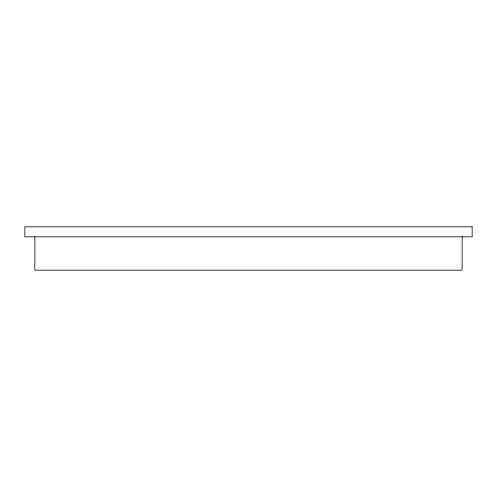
<?xml version="1.0" encoding="UTF-8"?>
<svg xmlns="http://www.w3.org/2000/svg" width="497" height="497" viewBox="0 0 497 497"><rect width="100%" height="100%" fill="white"/><g stroke="black" fill="none" stroke-linecap="round" stroke-linejoin="round"><path stroke-width="0.75" d="M462.148 236.827L462.148 270.175L34.852 270.175L34.852 236.827M472.15 226.825L24.85 226.825L24.85 236.827L472.15 236.827L472.15 226.825"/></g></svg>
